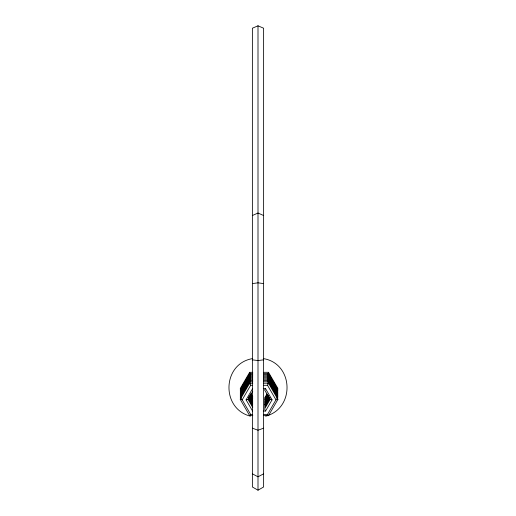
<?xml version="1.0" encoding="UTF-8"?>
<svg xmlns="http://www.w3.org/2000/svg" width="516" height="516" viewBox="0 0 516 516"><rect width="100%" height="100%" fill="white"/><g stroke="black" fill="none" stroke-linecap="round" stroke-linejoin="round"><path stroke-width="0.77" d="M267.849 373.7L268.494 372.3L263.786 372.3M267.849 374.9L268.494 373.507L263.786 373.507M267.849 375.861L268.494 374.468L263.786 374.468M267.849 377.144L268.494 375.751L263.786 375.751M267.849 378.267L268.494 376.873L263.786 376.873M267.849 379.389L268.494 377.996L263.786 377.996M267.849 380.595L268.494 379.195L263.786 379.195M267.849 381.795L268.494 380.402L263.786 380.402M267.52 383.859L268.494 381.763L263.786 381.763M263.502 414.387L267.52 414.387L275.97 399.842L267.52 385.297L268.494 383.207L263.786 383.207M252.801 372.3L249.66 372.3L240.243 388.522L241.54 388.8M252.801 373.507L249.66 373.507L240.243 389.728L241.54 390.006M252.801 374.468L249.66 374.468L240.243 390.689L241.54 390.967M252.801 375.751L249.66 375.751L240.243 391.973L241.54 392.25M252.801 376.873L249.66 376.873L240.243 393.095L241.54 393.373M252.801 377.996L249.66 377.996L240.243 394.218L241.54 394.495M252.801 379.195L249.66 379.195L240.243 395.417L241.54 395.695M252.801 380.402L249.66 380.402L240.243 396.623L241.54 396.901M241.024 399.332L240.243 397.984L249.66 381.763L252.801 381.763M252.801 415.651L249.66 415.651L240.243 399.429L249.66 383.207L252.801 383.207M252.24 414.387L250.634 414.387L242.191 399.842L250.634 385.297L249.66 383.207M252.582 411.033L246.087 399.842L252.582 388.658M246.087 399.842L248.035 399.429L252.769 391.276M264.598 398.03L266.966 393.96M264.598 399.236L267.359 394.482M264.598 400.197L267.752 394.766M264.598 401.48L268.152 395.366M264.598 402.603L268.546 395.811M268.939 396.256L264.598 403.725L265.25 405.118M264.598 404.925L268.939 397.455M264.598 406.131L269.726 397.301M264.598 407.492L270.12 397.984M265.572 411.033L272.067 399.842L265.572 388.658L264.598 389.915L270.12 399.429L264.598 408.936L265.572 411.033L263.283 411.033M263.786 415.651L268.494 415.651L277.918 399.429L268.494 383.207M249.66 415.651L250.634 414.387M258 490.2L263.624 486.975L263.624 28.219L258 25.8L252.376 28.219L252.376 486.975L258 490.2L258 25.8M263.624 473.836L258 476.797L252.376 473.836M252.376 215.527L258 213.024L263.624 215.527M265.624 416.173C295.307 408.543 293.72 363.464 263.334 358.588M263.624 428.17L258 430.234L252.376 428.17M276.615 388.8L277.918 388.522L268.494 372.3M276.615 390.967L277.918 390.689L268.494 374.468M276.615 392.25L277.918 391.973L268.494 375.751M276.615 393.373L277.918 393.095L268.494 376.873M276.615 394.495L277.918 394.218L268.494 377.996M276.615 395.695L277.918 395.417L268.494 379.195M276.615 396.901L277.918 396.623L268.494 380.402M276.615 398.262L277.918 397.984L268.494 381.763M275.97 399.842L277.918 399.429M252.376 283.6L258 282.82L263.624 283.6M252.666 358.588C222.28 363.464 220.693 408.543 250.376 416.173M263.624 359.839L258 360.561L252.376 359.839M250.634 385.297L252.24 385.297M263.502 385.297L267.52 385.297M263.283 388.658L265.572 388.658M270.12 399.429L272.067 399.842M240.243 397.984L241.54 398.262M240.243 399.429L242.191 399.842M267.52 414.387L268.494 415.651M268.494 373.507L277.918 389.728M251.189 393.96L252.769 396.675M250.402 393.798L252.769 397.875M250.402 394.766L252.769 398.836M250.008 395.366L252.769 400.119M249.615 395.811L252.769 401.242M249.222 396.256L252.769 402.364M248.822 396.778L252.769 403.57M248.428 397.301L252.769 404.77M248.428 398.662L252.769 406.131M248.035 399.429L252.769 407.575M249.66 372.3L250.312 373.7M249.66 373.507L250.312 374.9M249.66 374.468L250.312 375.861M249.66 375.751L250.312 377.144M249.66 376.873L250.312 378.267M249.66 377.996L250.312 379.389M249.66 379.195L250.312 380.595M249.66 380.402L250.312 381.795M249.66 381.763L250.634 383.859"/></g></svg>
